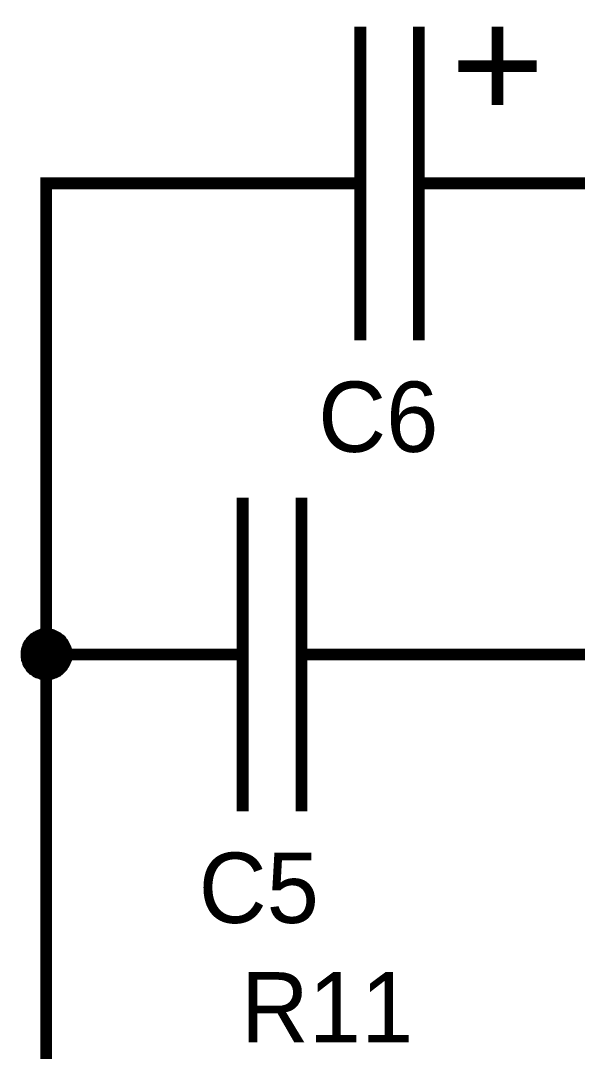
# Model space of a CAD drawing. Header units: inches. Extents: x 0 to 420, y 0 to 297.
# Drawn here: x 194.35 to 208.54, y 169.87 to 196.15 of the extents above; entities that cross this region are included whole.
import ezdxf

# ---------------------------------------------------------------- set-up
doc = ezdxf.new("R2010")
doc.units = ezdxf.units.IN
doc.layers.add('Sheet', color=255, linetype='Continuous')

msp = doc.modelspace()

# ---------------------------------------------------------------- linework, layer by layer
at = {"layer": 'Sheet'}
for points, const_width in [([(203.012, 195.998), (203.012, 188)], 0.3), ([(204.501, 195.998), (204.501, 188)], 0.3), ([(206.506, 193.993), (206.506, 195.998)], 0.3), ([(207.503, 194.99), (205.509, 194.99)], 0.3), ([(198.006, 191.999), (195.005, 191.999), (195.005, 179.99), (195.005, 167.499), (195.005, 153.989), (195.005, 153.989)], 0.3), ([(203.012, 191.999), (198.006, 191.999)], 0.3), ([(204.501, 191.999), (209.507, 191.999)], 0.3), ([(200.011, 183.989), (200.011, 175.991)], 0.3), ([(201.511, 183.989), (201.511, 175.991)], 0.3), ([(194.501, 179.99), (194.501, 180.013), (194.501, 180.046), (194.512, 180.069), (194.512, 180.091), (194.512, 180.113), (194.523, 180.147), (194.534, 180.169), (194.546, 180.192), (194.546, 180.214), (194.557, 180.237), (194.568, 180.259), (194.59, 180.281), (194.602, 180.293), (194.613, 180.315), (194.635, 180.337), (194.646, 180.349), (194.669, 180.371), (194.68, 180.382), (194.702, 180.405), (194.725, 180.416), (194.747, 180.427), (194.758, 180.438), (194.781, 180.449), (194.803, 180.461), (194.826, 180.472), (194.859, 180.483), (194.882, 180.494), (194.904, 180.494), (194.926, 180.494), (194.949, 180.505), (194.982, 180.505), (195.005, 180.505)], 0.3), ([(194.501, 179.99), (194.501, 180.013), (194.501, 180.046), (194.512, 180.069), (194.512, 180.091), (194.512, 180.113), (194.523, 180.147), (194.534, 180.169), (194.546, 180.192), (194.546, 180.214), (194.557, 180.237), (194.568, 180.259), (194.59, 180.281), (194.602, 180.293), (194.613, 180.315), (194.635, 180.337), (194.646, 180.349), (194.669, 180.371), (194.68, 180.382), (194.702, 180.405), (194.725, 180.416), (194.747, 180.427), (194.758, 180.438), (194.781, 180.449), (194.803, 180.461), (194.826, 180.472), (194.859, 180.483), (194.882, 180.494), (194.904, 180.494), (194.926, 180.494), (194.949, 180.505), (194.982, 180.505), (195.005, 180.505)], 0.3), ([(194.501, 179.99), (194.501, 180.013), (194.501, 180.046), (194.512, 180.069), (194.512, 180.091), (194.512, 180.113), (194.523, 180.147), (194.534, 180.169), (194.546, 180.192), (194.546, 180.214), (194.557, 180.237), (194.568, 180.259), (194.59, 180.281), (194.602, 180.293), (194.613, 180.315), (194.635, 180.337), (194.646, 180.349), (194.669, 180.371), (194.68, 180.382), (194.702, 180.405), (194.725, 180.416), (194.747, 180.427), (194.758, 180.438), (194.781, 180.449), (194.803, 180.461), (194.826, 180.472), (194.859, 180.483), (194.882, 180.494), (194.904, 180.494), (194.926, 180.494), (194.949, 180.505), (194.982, 180.505), (195.005, 180.505)], 0.3), ([(194.501, 179.99), (194.501, 180.013), (194.501, 180.046), (194.512, 180.069), (194.512, 180.091), (194.512, 180.113), (194.523, 180.147), (194.534, 180.169), (194.546, 180.192), (194.546, 180.214), (194.557, 180.237), (194.568, 180.259), (194.59, 180.281), (194.602, 180.293), (194.613, 180.315), (194.635, 180.337), (194.646, 180.349), (194.669, 180.371), (194.68, 180.382), (194.702, 180.405), (194.725, 180.416), (194.747, 180.427), (194.758, 180.438), (194.781, 180.449), (194.803, 180.461), (194.826, 180.472), (194.859, 180.483), (194.882, 180.494), (194.904, 180.494), (194.926, 180.494), (194.949, 180.505), (194.982, 180.505), (195.005, 180.505)], 0.3), ([(194.501, 179.99), (194.501, 180.013), (194.501, 180.046), (194.512, 180.069), (194.512, 180.091), (194.512, 180.113), (194.523, 180.147), (194.534, 180.169), (194.546, 180.192), (194.546, 180.214), (194.557, 180.237), (194.568, 180.259), (194.59, 180.281), (194.602, 180.293), (194.613, 180.315), (194.635, 180.337), (194.646, 180.349), (194.669, 180.371), (194.68, 180.382), (194.702, 180.405), (194.725, 180.416), (194.747, 180.427), (194.758, 180.438), (194.781, 180.449), (194.803, 180.461), (194.826, 180.472), (194.859, 180.483), (194.882, 180.494), (194.904, 180.494), (194.926, 180.494), (194.949, 180.505), (194.982, 180.505), (195.005, 180.505)], 0.3), ([(194.501, 179.99), (194.501, 180.013), (194.501, 180.046), (194.512, 180.069), (194.512, 180.091), (194.512, 180.113), (194.523, 180.147), (194.534, 180.169), (194.546, 180.192), (194.546, 180.214), (194.557, 180.237), (194.568, 180.259), (194.59, 180.281), (194.602, 180.293), (194.613, 180.315), (194.635, 180.337), (194.646, 180.349), (194.669, 180.371), (194.68, 180.382), (194.702, 180.405), (194.725, 180.416), (194.747, 180.427), (194.758, 180.438), (194.781, 180.449), (194.803, 180.461), (194.826, 180.472), (194.859, 180.483), (194.882, 180.494), (194.904, 180.494), (194.926, 180.494), (194.949, 180.505), (194.982, 180.505), (195.005, 180.505)], 0.0991), ([(194.501, 179.99), (194.501, 180.013), (194.501, 180.046), (194.512, 180.069), (194.512, 180.091), (194.512, 180.113), (194.523, 180.147), (194.534, 180.169), (194.546, 180.192), (194.546, 180.214), (194.557, 180.237), (194.568, 180.259), (194.59, 180.281), (194.602, 180.293), (194.613, 180.315), (194.635, 180.337), (194.646, 180.349), (194.669, 180.371), (194.68, 180.382), (194.702, 180.405), (194.725, 180.416), (194.747, 180.427), (194.758, 180.438), (194.781, 180.449), (194.803, 180.461), (194.826, 180.472), (194.859, 180.483), (194.882, 180.494), (194.904, 180.494), (194.926, 180.494), (194.949, 180.505), (194.982, 180.505), (195.005, 180.505)], 0.0991), ([(194.501, 179.99), (194.501, 180.013), (194.501, 180.046), (194.512, 180.069), (194.512, 180.091), (194.512, 180.113), (194.523, 180.147), (194.534, 180.169), (194.546, 180.192), (194.546, 180.214), (194.557, 180.237), (194.568, 180.259), (194.59, 180.281), (194.602, 180.293), (194.613, 180.315), (194.635, 180.337), (194.646, 180.349), (194.669, 180.371), (194.68, 180.382), (194.702, 180.405), (194.725, 180.416), (194.747, 180.427), (194.758, 180.438), (194.781, 180.449), (194.803, 180.461), (194.826, 180.472), (194.859, 180.483), (194.882, 180.494), (194.904, 180.494), (194.926, 180.494), (194.949, 180.505), (194.982, 180.505), (195.005, 180.505)], 0.0991), ([(194.501, 179.99), (194.501, 180.013), (194.501, 180.046), (194.512, 180.069), (194.512, 180.091), (194.512, 180.113), (194.523, 180.147), (194.534, 180.169), (194.546, 180.192), (194.546, 180.214), (194.557, 180.237), (194.568, 180.259), (194.59, 180.281), (194.602, 180.293), (194.613, 180.315), (194.635, 180.337), (194.646, 180.349), (194.669, 180.371), (194.68, 180.382), (194.702, 180.405), (194.725, 180.416), (194.747, 180.427), (194.758, 180.438), (194.781, 180.449), (194.803, 180.461), (194.826, 180.472), (194.859, 180.483), (194.882, 180.494), (194.904, 180.494), (194.926, 180.494), (194.949, 180.505), (194.982, 180.505), (195.005, 180.505)], 0.0991), ([(194.501, 179.99), (194.501, 180.013), (194.501, 180.046), (194.512, 180.069), (194.512, 180.091), (194.512, 180.113), (194.523, 180.147), (194.534, 180.169), (194.546, 180.192), (194.546, 180.214), (194.557, 180.237), (194.568, 180.259), (194.59, 180.281), (194.602, 180.293), (194.613, 180.315), (194.635, 180.337), (194.646, 180.349), (194.669, 180.371), (194.68, 180.382), (194.702, 180.405), (194.725, 180.416), (194.747, 180.427), (194.758, 180.438), (194.781, 180.449), (194.803, 180.461), (194.826, 180.472), (194.859, 180.483), (194.882, 180.494), (194.904, 180.494), (194.926, 180.494), (194.949, 180.505), (194.982, 180.505), (195.005, 180.505)], 0.0991), ([(195.005, 180.505), (195.005, 180.505)], 0.3), ([(195.005, 180.505), (195.027, 180.505), (195.061, 180.505), (195.083, 180.494), (195.106, 180.494), (195.128, 180.494), (195.162, 180.483), (195.184, 180.472), (195.206, 180.461), (195.229, 180.449), (195.251, 180.438), (195.274, 180.427), (195.296, 180.416), (195.307, 180.405), (195.33, 180.382), (195.352, 180.371), (195.363, 180.349), (195.386, 180.337), (195.397, 180.315), (195.419, 180.293), (195.43, 180.281), (195.442, 180.259), (195.453, 180.237), (195.464, 180.214), (195.475, 180.192), (195.486, 180.169), (195.498, 180.147), (195.509, 180.113), (195.509, 180.091), (195.509, 180.069), (195.52, 180.046), (195.52, 180.013), (195.52, 179.99)], 0.3), ([(195.005, 180.505), (195.005, 180.505)], 0.3), ([(195.005, 180.505), (195.027, 180.505), (195.061, 180.505), (195.083, 180.494), (195.106, 180.494), (195.128, 180.494), (195.162, 180.483), (195.184, 180.472), (195.206, 180.461), (195.229, 180.449), (195.251, 180.438), (195.274, 180.427), (195.296, 180.416), (195.307, 180.405), (195.33, 180.382), (195.352, 180.371), (195.363, 180.349), (195.386, 180.337), (195.397, 180.315), (195.419, 180.293), (195.43, 180.281), (195.442, 180.259), (195.453, 180.237), (195.464, 180.214), (195.475, 180.192), (195.486, 180.169), (195.498, 180.147), (195.509, 180.113), (195.509, 180.091), (195.509, 180.069), (195.52, 180.046), (195.52, 180.013), (195.52, 179.99)], 0.3), ([(195.005, 180.505), (195.005, 180.505)], 0.3), ([(195.005, 180.505), (195.027, 180.505), (195.061, 180.505), (195.083, 180.494), (195.106, 180.494), (195.128, 180.494), (195.162, 180.483), (195.184, 180.472), (195.206, 180.461), (195.229, 180.449), (195.251, 180.438), (195.274, 180.427), (195.296, 180.416), (195.307, 180.405), (195.33, 180.382), (195.352, 180.371), (195.363, 180.349), (195.386, 180.337), (195.397, 180.315), (195.419, 180.293), (195.43, 180.281), (195.442, 180.259), (195.453, 180.237), (195.464, 180.214), (195.475, 180.192), (195.486, 180.169), (195.498, 180.147), (195.509, 180.113), (195.509, 180.091), (195.509, 180.069), (195.52, 180.046), (195.52, 180.013), (195.52, 179.99)], 0.3), ([(195.005, 180.505), (195.005, 180.505)], 0.3), ([(195.005, 180.505), (195.027, 180.505), (195.061, 180.505), (195.083, 180.494), (195.106, 180.494), (195.128, 180.494), (195.162, 180.483), (195.184, 180.472), (195.206, 180.461), (195.229, 180.449), (195.251, 180.438), (195.274, 180.427), (195.296, 180.416), (195.307, 180.405), (195.33, 180.382), (195.352, 180.371), (195.363, 180.349), (195.386, 180.337), (195.397, 180.315), (195.419, 180.293), (195.43, 180.281), (195.442, 180.259), (195.453, 180.237), (195.464, 180.214), (195.475, 180.192), (195.486, 180.169), (195.498, 180.147), (195.509, 180.113), (195.509, 180.091), (195.509, 180.069), (195.52, 180.046), (195.52, 180.013), (195.52, 179.99)], 0.3), ([(195.005, 180.505), (195.005, 180.505)], 0.3), ([(195.005, 180.505), (195.027, 180.505), (195.061, 180.505), (195.083, 180.494), (195.106, 180.494), (195.128, 180.494), (195.162, 180.483), (195.184, 180.472), (195.206, 180.461), (195.229, 180.449), (195.251, 180.438), (195.274, 180.427), (195.296, 180.416), (195.307, 180.405), (195.33, 180.382), (195.352, 180.371), (195.363, 180.349), (195.386, 180.337), (195.397, 180.315), (195.419, 180.293), (195.43, 180.281), (195.442, 180.259), (195.453, 180.237), (195.464, 180.214), (195.475, 180.192), (195.486, 180.169), (195.498, 180.147), (195.509, 180.113), (195.509, 180.091), (195.509, 180.069), (195.52, 180.046), (195.52, 180.013), (195.52, 179.99)], 0.3), ([(195.005, 180.505), (195.005, 180.505)], 0.0991), ([(195.005, 180.505), (195.027, 180.505), (195.061, 180.505), (195.083, 180.494), (195.106, 180.494), (195.128, 180.494), (195.162, 180.483), (195.184, 180.472), (195.206, 180.461), (195.229, 180.449), (195.251, 180.438), (195.274, 180.427), (195.296, 180.416), (195.307, 180.405), (195.33, 180.382), (195.352, 180.371), (195.363, 180.349), (195.386, 180.337), (195.397, 180.315), (195.419, 180.293), (195.43, 180.281), (195.442, 180.259), (195.453, 180.237), (195.464, 180.214), (195.475, 180.192), (195.486, 180.169), (195.498, 180.147), (195.509, 180.113), (195.509, 180.091), (195.509, 180.069), (195.52, 180.046), (195.52, 180.013), (195.52, 179.99)], 0.0991), ([(195.005, 180.505), (195.005, 180.505)], 0.0991), ([(195.005, 180.505), (195.027, 180.505), (195.061, 180.505), (195.083, 180.494), (195.106, 180.494), (195.128, 180.494), (195.162, 180.483), (195.184, 180.472), (195.206, 180.461), (195.229, 180.449), (195.251, 180.438), (195.274, 180.427), (195.296, 180.416), (195.307, 180.405), (195.33, 180.382), (195.352, 180.371), (195.363, 180.349), (195.386, 180.337), (195.397, 180.315), (195.419, 180.293), (195.43, 180.281), (195.442, 180.259), (195.453, 180.237), (195.464, 180.214), (195.475, 180.192), (195.486, 180.169), (195.498, 180.147), (195.509, 180.113), (195.509, 180.091), (195.509, 180.069), (195.52, 180.046), (195.52, 180.013), (195.52, 179.99)], 0.0991), ([(195.005, 180.505), (195.005, 180.505)], 0.0991), ([(195.005, 180.505), (195.027, 180.505), (195.061, 180.505), (195.083, 180.494), (195.106, 180.494), (195.128, 180.494), (195.162, 180.483), (195.184, 180.472), (195.206, 180.461), (195.229, 180.449), (195.251, 180.438), (195.274, 180.427), (195.296, 180.416), (195.307, 180.405), (195.33, 180.382), (195.352, 180.371), (195.363, 180.349), (195.386, 180.337), (195.397, 180.315), (195.419, 180.293), (195.43, 180.281), (195.442, 180.259), (195.453, 180.237), (195.464, 180.214), (195.475, 180.192), (195.486, 180.169), (195.498, 180.147), (195.509, 180.113), (195.509, 180.091), (195.509, 180.069), (195.52, 180.046), (195.52, 180.013), (195.52, 179.99)], 0.0991), ([(195.005, 180.505), (195.005, 180.505)], 0.0991), ([(195.005, 180.505), (195.027, 180.505), (195.061, 180.505), (195.083, 180.494), (195.106, 180.494), (195.128, 180.494), (195.162, 180.483), (195.184, 180.472), (195.206, 180.461), (195.229, 180.449), (195.251, 180.438), (195.274, 180.427), (195.296, 180.416), (195.307, 180.405), (195.33, 180.382), (195.352, 180.371), (195.363, 180.349), (195.386, 180.337), (195.397, 180.315), (195.419, 180.293), (195.43, 180.281), (195.442, 180.259), (195.453, 180.237), (195.464, 180.214), (195.475, 180.192), (195.486, 180.169), (195.498, 180.147), (195.509, 180.113), (195.509, 180.091), (195.509, 180.069), (195.52, 180.046), (195.52, 180.013), (195.52, 179.99)], 0.0991), ([(195.005, 180.505), (195.005, 180.505)], 0.0991), ([(195.005, 180.505), (195.027, 180.505), (195.061, 180.505), (195.083, 180.494), (195.106, 180.494), (195.128, 180.494), (195.162, 180.483), (195.184, 180.472), (195.206, 180.461), (195.229, 180.449), (195.251, 180.438), (195.274, 180.427), (195.296, 180.416), (195.307, 180.405), (195.33, 180.382), (195.352, 180.371), (195.363, 180.349), (195.386, 180.337), (195.397, 180.315), (195.419, 180.293), (195.43, 180.281), (195.442, 180.259), (195.453, 180.237), (195.464, 180.214), (195.475, 180.192), (195.486, 180.169), (195.498, 180.147), (195.509, 180.113), (195.509, 180.091), (195.509, 180.069), (195.52, 180.046), (195.52, 180.013), (195.52, 179.99)], 0.0991), ([(195.005, 179.486), (194.982, 179.486), (194.949, 179.486), (194.926, 179.497), (194.904, 179.497), (194.882, 179.497), (194.859, 179.508), (194.826, 179.52), (194.803, 179.531), (194.781, 179.531), (194.758, 179.542), (194.747, 179.553), (194.725, 179.576), (194.702, 179.587), (194.68, 179.598), (194.669, 179.62), (194.646, 179.632), (194.635, 179.654), (194.613, 179.665), (194.602, 179.688), (194.59, 179.71), (194.568, 179.732), (194.557, 179.744), (194.546, 179.766), (194.546, 179.789), (194.534, 179.811), (194.523, 179.845), (194.512, 179.867), (194.512, 179.889), (194.512, 179.912), (194.501, 179.934), (194.501, 179.968), (194.501, 179.99)], 0.3), ([(194.501, 179.99), (194.501, 179.99)], 0.3), ([(195.005, 179.486), (194.982, 179.486), (194.949, 179.486), (194.926, 179.497), (194.904, 179.497), (194.882, 179.497), (194.859, 179.508), (194.826, 179.52), (194.803, 179.531), (194.781, 179.531), (194.758, 179.542), (194.747, 179.553), (194.725, 179.576), (194.702, 179.587), (194.68, 179.598), (194.669, 179.62), (194.646, 179.632), (194.635, 179.654), (194.613, 179.665), (194.602, 179.688), (194.59, 179.71), (194.568, 179.732), (194.557, 179.744), (194.546, 179.766), (194.546, 179.789), (194.534, 179.811), (194.523, 179.845), (194.512, 179.867), (194.512, 179.889), (194.512, 179.912), (194.501, 179.934), (194.501, 179.968), (194.501, 179.99)], 0.3), ([(194.501, 179.99), (194.501, 179.99)], 0.3), ([(195.005, 179.486), (194.982, 179.486), (194.949, 179.486), (194.926, 179.497), (194.904, 179.497), (194.882, 179.497), (194.859, 179.508), (194.826, 179.52), (194.803, 179.531), (194.781, 179.531), (194.758, 179.542), (194.747, 179.553), (194.725, 179.576), (194.702, 179.587), (194.68, 179.598), (194.669, 179.62), (194.646, 179.632), (194.635, 179.654), (194.613, 179.665), (194.602, 179.688), (194.59, 179.71), (194.568, 179.732), (194.557, 179.744), (194.546, 179.766), (194.546, 179.789), (194.534, 179.811), (194.523, 179.845), (194.512, 179.867), (194.512, 179.889), (194.512, 179.912), (194.501, 179.934), (194.501, 179.968), (194.501, 179.99)], 0.3), ([(194.501, 179.99), (194.501, 179.99)], 0.3), ([(195.005, 179.486), (194.982, 179.486), (194.949, 179.486), (194.926, 179.497), (194.904, 179.497), (194.882, 179.497), (194.859, 179.508), (194.826, 179.52), (194.803, 179.531), (194.781, 179.531), (194.758, 179.542), (194.747, 179.553), (194.725, 179.576), (194.702, 179.587), (194.68, 179.598), (194.669, 179.62), (194.646, 179.632), (194.635, 179.654), (194.613, 179.665), (194.602, 179.688), (194.59, 179.71), (194.568, 179.732), (194.557, 179.744), (194.546, 179.766), (194.546, 179.789), (194.534, 179.811), (194.523, 179.845), (194.512, 179.867), (194.512, 179.889), (194.512, 179.912), (194.501, 179.934), (194.501, 179.968), (194.501, 179.99)], 0.3), ([(194.501, 179.99), (194.501, 179.99)], 0.3), ([(195.005, 179.486), (194.982, 179.486), (194.949, 179.486), (194.926, 179.497), (194.904, 179.497), (194.882, 179.497), (194.859, 179.508), (194.826, 179.52), (194.803, 179.531), (194.781, 179.531), (194.758, 179.542), (194.747, 179.553), (194.725, 179.576), (194.702, 179.587), (194.68, 179.598), (194.669, 179.62), (194.646, 179.632), (194.635, 179.654), (194.613, 179.665), (194.602, 179.688), (194.59, 179.71), (194.568, 179.732), (194.557, 179.744), (194.546, 179.766), (194.546, 179.789), (194.534, 179.811), (194.523, 179.845), (194.512, 179.867), (194.512, 179.889), (194.512, 179.912), (194.501, 179.934), (194.501, 179.968), (194.501, 179.99)], 0.3), ([(194.501, 179.99), (194.501, 179.99)], 0.3), ([(195.005, 179.486), (194.982, 179.486), (194.949, 179.486), (194.926, 179.497), (194.904, 179.497), (194.882, 179.497), (194.859, 179.508), (194.826, 179.52), (194.803, 179.531), (194.781, 179.531), (194.758, 179.542), (194.747, 179.553), (194.725, 179.576), (194.702, 179.587), (194.68, 179.598), (194.669, 179.62), (194.646, 179.632), (194.635, 179.654), (194.613, 179.665), (194.602, 179.688), (194.59, 179.71), (194.568, 179.732), (194.557, 179.744), (194.546, 179.766), (194.546, 179.789), (194.534, 179.811), (194.523, 179.845), (194.512, 179.867), (194.512, 179.889), (194.512, 179.912), (194.501, 179.934), (194.501, 179.968), (194.501, 179.99)], 0.0991), ([(194.501, 179.99), (194.501, 179.99)], 0.0991), ([(195.005, 179.486), (194.982, 179.486), (194.949, 179.486), (194.926, 179.497), (194.904, 179.497), (194.882, 179.497), (194.859, 179.508), (194.826, 179.52), (194.803, 179.531), (194.781, 179.531), (194.758, 179.542), (194.747, 179.553), (194.725, 179.576), (194.702, 179.587), (194.68, 179.598), (194.669, 179.62), (194.646, 179.632), (194.635, 179.654), (194.613, 179.665), (194.602, 179.688), (194.59, 179.71), (194.568, 179.732), (194.557, 179.744), (194.546, 179.766), (194.546, 179.789), (194.534, 179.811), (194.523, 179.845), (194.512, 179.867), (194.512, 179.889), (194.512, 179.912), (194.501, 179.934), (194.501, 179.968), (194.501, 179.99)], 0.0991), ([(194.501, 179.99), (194.501, 179.99)], 0.0991), ([(195.005, 179.486), (194.982, 179.486), (194.949, 179.486), (194.926, 179.497), (194.904, 179.497), (194.882, 179.497), (194.859, 179.508), (194.826, 179.52), (194.803, 179.531), (194.781, 179.531), (194.758, 179.542), (194.747, 179.553), (194.725, 179.576), (194.702, 179.587), (194.68, 179.598), (194.669, 179.62), (194.646, 179.632), (194.635, 179.654), (194.613, 179.665), (194.602, 179.688), (194.59, 179.71), (194.568, 179.732), (194.557, 179.744), (194.546, 179.766), (194.546, 179.789), (194.534, 179.811), (194.523, 179.845), (194.512, 179.867), (194.512, 179.889), (194.512, 179.912), (194.501, 179.934), (194.501, 179.968), (194.501, 179.99)], 0.0991), ([(194.501, 179.99), (194.501, 179.99)], 0.0991), ([(195.005, 179.486), (194.982, 179.486), (194.949, 179.486), (194.926, 179.497), (194.904, 179.497), (194.882, 179.497), (194.859, 179.508), (194.826, 179.52), (194.803, 179.531), (194.781, 179.531), (194.758, 179.542), (194.747, 179.553), (194.725, 179.576), (194.702, 179.587), (194.68, 179.598), (194.669, 179.62), (194.646, 179.632), (194.635, 179.654), (194.613, 179.665), (194.602, 179.688), (194.59, 179.71), (194.568, 179.732), (194.557, 179.744), (194.546, 179.766), (194.546, 179.789), (194.534, 179.811), (194.523, 179.845), (194.512, 179.867), (194.512, 179.889), (194.512, 179.912), (194.501, 179.934), (194.501, 179.968), (194.501, 179.99)], 0.0991), ([(194.501, 179.99), (194.501, 179.99)], 0.0991), ([(195.005, 179.486), (194.982, 179.486), (194.949, 179.486), (194.926, 179.497), (194.904, 179.497), (194.882, 179.497), (194.859, 179.508), (194.826, 179.52), (194.803, 179.531), (194.781, 179.531), (194.758, 179.542), (194.747, 179.553), (194.725, 179.576), (194.702, 179.587), (194.68, 179.598), (194.669, 179.62), (194.646, 179.632), (194.635, 179.654), (194.613, 179.665), (194.602, 179.688), (194.59, 179.71), (194.568, 179.732), (194.557, 179.744), (194.546, 179.766), (194.546, 179.789), (194.534, 179.811), (194.523, 179.845), (194.512, 179.867), (194.512, 179.889), (194.512, 179.912), (194.501, 179.934), (194.501, 179.968), (194.501, 179.99)], 0.0991), ([(194.501, 179.99), (194.501, 179.99)], 0.0991), ([(195.52, 179.99), (195.52, 179.968), (195.52, 179.934), (195.509, 179.912), (195.509, 179.889), (195.509, 179.867), (195.498, 179.845), (195.486, 179.811), (195.475, 179.789), (195.464, 179.766), (195.453, 179.744), (195.442, 179.732), (195.43, 179.71), (195.419, 179.688), (195.397, 179.665), (195.386, 179.654), (195.363, 179.632), (195.352, 179.62), (195.33, 179.598), (195.307, 179.587), (195.296, 179.576), (195.274, 179.553), (195.251, 179.542), (195.229, 179.531), (195.206, 179.531), (195.184, 179.52), (195.162, 179.508), (195.128, 179.497), (195.106, 179.497), (195.083, 179.497), (195.061, 179.486), (195.027, 179.486), (195.005, 179.486)], 0.3), ([(200.011, 179.99), (195.005, 179.99)], 0.3), ([(195.52, 179.99), (195.52, 179.968), (195.52, 179.934), (195.509, 179.912), (195.509, 179.889), (195.509, 179.867), (195.498, 179.845), (195.486, 179.811), (195.475, 179.789), (195.464, 179.766), (195.453, 179.744), (195.442, 179.732), (195.43, 179.71), (195.419, 179.688), (195.397, 179.665), (195.386, 179.654), (195.363, 179.632), (195.352, 179.62), (195.33, 179.598), (195.307, 179.587), (195.296, 179.576), (195.274, 179.553), (195.251, 179.542), (195.229, 179.531), (195.206, 179.531), (195.184, 179.52), (195.162, 179.508), (195.128, 179.497), (195.106, 179.497), (195.083, 179.497), (195.061, 179.486), (195.027, 179.486), (195.005, 179.486)], 0.3), ([(195.52, 179.99), (195.52, 179.968), (195.52, 179.934), (195.509, 179.912), (195.509, 179.889), (195.509, 179.867), (195.498, 179.845), (195.486, 179.811), (195.475, 179.789), (195.464, 179.766), (195.453, 179.744), (195.442, 179.732), (195.43, 179.71), (195.419, 179.688), (195.397, 179.665), (195.386, 179.654), (195.363, 179.632), (195.352, 179.62), (195.33, 179.598), (195.307, 179.587), (195.296, 179.576), (195.274, 179.553), (195.251, 179.542), (195.229, 179.531), (195.206, 179.531), (195.184, 179.52), (195.162, 179.508), (195.128, 179.497), (195.106, 179.497), (195.083, 179.497), (195.061, 179.486), (195.027, 179.486), (195.005, 179.486)], 0.3), ([(195.52, 179.99), (195.52, 179.968), (195.52, 179.934), (195.509, 179.912), (195.509, 179.889), (195.509, 179.867), (195.498, 179.845), (195.486, 179.811), (195.475, 179.789), (195.464, 179.766), (195.453, 179.744), (195.442, 179.732), (195.43, 179.71), (195.419, 179.688), (195.397, 179.665), (195.386, 179.654), (195.363, 179.632), (195.352, 179.62), (195.33, 179.598), (195.307, 179.587), (195.296, 179.576), (195.274, 179.553), (195.251, 179.542), (195.229, 179.531), (195.206, 179.531), (195.184, 179.52), (195.162, 179.508), (195.128, 179.497), (195.106, 179.497), (195.083, 179.497), (195.061, 179.486), (195.027, 179.486), (195.005, 179.486)], 0.3), ([(195.52, 179.99), (195.52, 179.968), (195.52, 179.934), (195.509, 179.912), (195.509, 179.889), (195.509, 179.867), (195.498, 179.845), (195.486, 179.811), (195.475, 179.789), (195.464, 179.766), (195.453, 179.744), (195.442, 179.732), (195.43, 179.71), (195.419, 179.688), (195.397, 179.665), (195.386, 179.654), (195.363, 179.632), (195.352, 179.62), (195.33, 179.598), (195.307, 179.587), (195.296, 179.576), (195.274, 179.553), (195.251, 179.542), (195.229, 179.531), (195.206, 179.531), (195.184, 179.52), (195.162, 179.508), (195.128, 179.497), (195.106, 179.497), (195.083, 179.497), (195.061, 179.486), (195.027, 179.486), (195.005, 179.486)], 0.3), ([(195.52, 179.99), (195.52, 179.968), (195.52, 179.934), (195.509, 179.912), (195.509, 179.889), (195.509, 179.867), (195.498, 179.845), (195.486, 179.811), (195.475, 179.789), (195.464, 179.766), (195.453, 179.744), (195.442, 179.732), (195.43, 179.71), (195.419, 179.688), (195.397, 179.665), (195.386, 179.654), (195.363, 179.632), (195.352, 179.62), (195.33, 179.598), (195.307, 179.587), (195.296, 179.576), (195.274, 179.553), (195.251, 179.542), (195.229, 179.531), (195.206, 179.531), (195.184, 179.52), (195.162, 179.508), (195.128, 179.497), (195.106, 179.497), (195.083, 179.497), (195.061, 179.486), (195.027, 179.486), (195.005, 179.486)], 0.0991), ([(195.52, 179.99), (195.52, 179.968), (195.52, 179.934), (195.509, 179.912), (195.509, 179.889), (195.509, 179.867), (195.498, 179.845), (195.486, 179.811), (195.475, 179.789), (195.464, 179.766), (195.453, 179.744), (195.442, 179.732), (195.43, 179.71), (195.419, 179.688), (195.397, 179.665), (195.386, 179.654), (195.363, 179.632), (195.352, 179.62), (195.33, 179.598), (195.307, 179.587), (195.296, 179.576), (195.274, 179.553), (195.251, 179.542), (195.229, 179.531), (195.206, 179.531), (195.184, 179.52), (195.162, 179.508), (195.128, 179.497), (195.106, 179.497), (195.083, 179.497), (195.061, 179.486), (195.027, 179.486), (195.005, 179.486)], 0.0991), ([(195.52, 179.99), (195.52, 179.968), (195.52, 179.934), (195.509, 179.912), (195.509, 179.889), (195.509, 179.867), (195.498, 179.845), (195.486, 179.811), (195.475, 179.789), (195.464, 179.766), (195.453, 179.744), (195.442, 179.732), (195.43, 179.71), (195.419, 179.688), (195.397, 179.665), (195.386, 179.654), (195.363, 179.632), (195.352, 179.62), (195.33, 179.598), (195.307, 179.587), (195.296, 179.576), (195.274, 179.553), (195.251, 179.542), (195.229, 179.531), (195.206, 179.531), (195.184, 179.52), (195.162, 179.508), (195.128, 179.497), (195.106, 179.497), (195.083, 179.497), (195.061, 179.486), (195.027, 179.486), (195.005, 179.486)], 0.0991), ([(195.52, 179.99), (195.52, 179.968), (195.52, 179.934), (195.509, 179.912), (195.509, 179.889), (195.509, 179.867), (195.498, 179.845), (195.486, 179.811), (195.475, 179.789), (195.464, 179.766), (195.453, 179.744), (195.442, 179.732), (195.43, 179.71), (195.419, 179.688), (195.397, 179.665), (195.386, 179.654), (195.363, 179.632), (195.352, 179.62), (195.33, 179.598), (195.307, 179.587), (195.296, 179.576), (195.274, 179.553), (195.251, 179.542), (195.229, 179.531), (195.206, 179.531), (195.184, 179.52), (195.162, 179.508), (195.128, 179.497), (195.106, 179.497), (195.083, 179.497), (195.061, 179.486), (195.027, 179.486), (195.005, 179.486)], 0.0991), ([(195.52, 179.99), (195.52, 179.968), (195.52, 179.934), (195.509, 179.912), (195.509, 179.889), (195.509, 179.867), (195.498, 179.845), (195.486, 179.811), (195.475, 179.789), (195.464, 179.766), (195.453, 179.744), (195.442, 179.732), (195.43, 179.71), (195.419, 179.688), (195.397, 179.665), (195.386, 179.654), (195.363, 179.632), (195.352, 179.62), (195.33, 179.598), (195.307, 179.587), (195.296, 179.576), (195.274, 179.553), (195.251, 179.542), (195.229, 179.531), (195.206, 179.531), (195.184, 179.52), (195.162, 179.508), (195.128, 179.497), (195.106, 179.497), (195.083, 179.497), (195.061, 179.486), (195.027, 179.486), (195.005, 179.486)], 0.0991), ([(195.52, 179.99), (195.52, 179.99), (195.52, 179.99), (195.52, 179.99), (195.52, 179.99), (195.52, 179.99), (195.52, 179.99), (195.52, 179.99), (195.52, 179.99), (195.52, 179.99), (195.52, 179.99), (195.52, 179.99), (195.52, 179.99), (195.52, 179.99), (195.52, 179.99), (195.52, 179.99), (195.52, 179.99), (195.52, 179.99), (195.52, 179.99), (195.52, 179.99), (195.52, 179.99), (195.52, 179.99), (195.52, 179.99), (195.52, 179.99), (195.52, 179.99), (195.52, 179.99), (195.52, 179.99), (195.52, 179.99), (195.52, 179.99), (195.52, 179.99), (195.52, 179.99), (195.52, 179.99), (195.52, 179.99)], 0.3), ([(195.52, 179.99), (195.52, 179.99)], 0.3), ([(195.52, 179.99), (195.52, 179.99), (195.52, 179.99), (195.52, 179.99), (195.52, 179.99), (195.52, 179.99), (195.52, 179.99), (195.52, 179.99), (195.52, 179.99), (195.52, 179.99), (195.52, 179.99), (195.52, 179.99), (195.52, 179.99), (195.52, 179.99), (195.52, 179.99), (195.52, 179.99), (195.52, 179.99), (195.52, 179.99), (195.52, 179.99), (195.52, 179.99), (195.52, 179.99), (195.52, 179.99), (195.52, 179.99), (195.52, 179.99), (195.52, 179.99), (195.52, 179.99), (195.52, 179.99), (195.52, 179.99), (195.52, 179.99), (195.52, 179.99), (195.52, 179.99), (195.52, 179.99), (195.52, 179.99)], 0.3), ([(195.52, 179.99), (195.52, 179.99)], 0.3), ([(195.52, 179.99), (195.52, 179.99), (195.52, 179.99), (195.52, 179.99), (195.52, 179.99), (195.52, 179.99), (195.52, 179.99), (195.52, 179.99), (195.52, 179.99), (195.52, 179.99), (195.52, 179.99), (195.52, 179.99), (195.52, 179.99), (195.52, 179.99), (195.52, 179.99), (195.52, 179.99), (195.52, 179.99), (195.52, 179.99), (195.52, 179.99), (195.52, 179.99), (195.52, 179.99), (195.52, 179.99), (195.52, 179.99), (195.52, 179.99), (195.52, 179.99), (195.52, 179.99), (195.52, 179.99), (195.52, 179.99), (195.52, 179.99), (195.52, 179.99), (195.52, 179.99), (195.52, 179.99), (195.52, 179.99)], 0.3), ([(195.52, 179.99), (195.52, 179.99)], 0.3), ([(195.52, 179.99), (195.52, 179.99), (195.52, 179.99), (195.52, 179.99), (195.52, 179.99), (195.52, 179.99), (195.52, 179.99), (195.52, 179.99), (195.52, 179.99), (195.52, 179.99), (195.52, 179.99), (195.52, 179.99), (195.52, 179.99), (195.52, 179.99), (195.52, 179.99), (195.52, 179.99), (195.52, 179.99), (195.52, 179.99), (195.52, 179.99), (195.52, 179.99), (195.52, 179.99), (195.52, 179.99), (195.52, 179.99), (195.52, 179.99), (195.52, 179.99), (195.52, 179.99), (195.52, 179.99), (195.52, 179.99), (195.52, 179.99), (195.52, 179.99), (195.52, 179.99), (195.52, 179.99), (195.52, 179.99)], 0.3), ([(195.52, 179.99), (195.52, 179.99)], 0.3), ([(195.52, 179.99), (195.52, 179.99), (195.52, 179.99), (195.52, 179.99), (195.52, 179.99), (195.52, 179.99), (195.52, 179.99), (195.52, 179.99), (195.52, 179.99), (195.52, 179.99), (195.52, 179.99), (195.52, 179.99), (195.52, 179.99), (195.52, 179.99), (195.52, 179.99), (195.52, 179.99), (195.52, 179.99), (195.52, 179.99), (195.52, 179.99), (195.52, 179.99), (195.52, 179.99), (195.52, 179.99), (195.52, 179.99), (195.52, 179.99), (195.52, 179.99), (195.52, 179.99), (195.52, 179.99), (195.52, 179.99), (195.52, 179.99), (195.52, 179.99), (195.52, 179.99), (195.52, 179.99), (195.52, 179.99)], 0.3), ([(195.52, 179.99), (195.52, 179.99)], 0.3), ([(195.52, 179.99), (195.52, 179.99), (195.52, 179.99), (195.52, 179.99), (195.52, 179.99), (195.52, 179.99), (195.52, 179.99), (195.52, 179.99), (195.52, 179.99), (195.52, 179.99), (195.52, 179.99), (195.52, 179.99), (195.52, 179.99), (195.52, 179.99), (195.52, 179.99), (195.52, 179.99), (195.52, 179.99), (195.52, 179.99), (195.52, 179.99), (195.52, 179.99), (195.52, 179.99), (195.52, 179.99), (195.52, 179.99), (195.52, 179.99), (195.52, 179.99), (195.52, 179.99), (195.52, 179.99), (195.52, 179.99), (195.52, 179.99), (195.52, 179.99), (195.52, 179.99), (195.52, 179.99), (195.52, 179.99)], 0.0991), ([(195.52, 179.99), (195.52, 179.99)], 0.0991), ([(195.52, 179.99), (195.52, 179.99), (195.52, 179.99), (195.52, 179.99), (195.52, 179.99), (195.52, 179.99), (195.52, 179.99), (195.52, 179.99), (195.52, 179.99), (195.52, 179.99), (195.52, 179.99), (195.52, 179.99), (195.52, 179.99), (195.52, 179.99), (195.52, 179.99), (195.52, 179.99), (195.52, 179.99), (195.52, 179.99), (195.52, 179.99), (195.52, 179.99), (195.52, 179.99), (195.52, 179.99), (195.52, 179.99), (195.52, 179.99), (195.52, 179.99), (195.52, 179.99), (195.52, 179.99), (195.52, 179.99), (195.52, 179.99), (195.52, 179.99), (195.52, 179.99), (195.52, 179.99), (195.52, 179.99)], 0.0991), ([(195.52, 179.99), (195.52, 179.99)], 0.0991), ([(195.52, 179.99), (195.52, 179.99), (195.52, 179.99), (195.52, 179.99), (195.52, 179.99), (195.52, 179.99), (195.52, 179.99), (195.52, 179.99), (195.52, 179.99), (195.52, 179.99), (195.52, 179.99), (195.52, 179.99), (195.52, 179.99), (195.52, 179.99), (195.52, 179.99), (195.52, 179.99), (195.52, 179.99), (195.52, 179.99), (195.52, 179.99), (195.52, 179.99), (195.52, 179.99), (195.52, 179.99), (195.52, 179.99), (195.52, 179.99), (195.52, 179.99), (195.52, 179.99), (195.52, 179.99), (195.52, 179.99), (195.52, 179.99), (195.52, 179.99), (195.52, 179.99), (195.52, 179.99), (195.52, 179.99)], 0.0991), ([(195.52, 179.99), (195.52, 179.99)], 0.0991), ([(195.52, 179.99), (195.52, 179.99), (195.52, 179.99), (195.52, 179.99), (195.52, 179.99), (195.52, 179.99), (195.52, 179.99), (195.52, 179.99), (195.52, 179.99), (195.52, 179.99), (195.52, 179.99), (195.52, 179.99), (195.52, 179.99), (195.52, 179.99), (195.52, 179.99), (195.52, 179.99), (195.52, 179.99), (195.52, 179.99), (195.52, 179.99), (195.52, 179.99), (195.52, 179.99), (195.52, 179.99), (195.52, 179.99), (195.52, 179.99), (195.52, 179.99), (195.52, 179.99), (195.52, 179.99), (195.52, 179.99), (195.52, 179.99), (195.52, 179.99), (195.52, 179.99), (195.52, 179.99), (195.52, 179.99)], 0.0991), ([(195.52, 179.99), (195.52, 179.99)], 0.0991), ([(195.52, 179.99), (195.52, 179.99), (195.52, 179.99), (195.52, 179.99), (195.52, 179.99), (195.52, 179.99), (195.52, 179.99), (195.52, 179.99), (195.52, 179.99), (195.52, 179.99), (195.52, 179.99), (195.52, 179.99), (195.52, 179.99), (195.52, 179.99), (195.52, 179.99), (195.52, 179.99), (195.52, 179.99), (195.52, 179.99), (195.52, 179.99), (195.52, 179.99), (195.52, 179.99), (195.52, 179.99), (195.52, 179.99), (195.52, 179.99), (195.52, 179.99), (195.52, 179.99), (195.52, 179.99), (195.52, 179.99), (195.52, 179.99), (195.52, 179.99), (195.52, 179.99), (195.52, 179.99), (195.52, 179.99)], 0.0991), ([(195.52, 179.99), (195.52, 179.99)], 0.0991), ([(201.511, 179.99), (206.506, 179.99)], 0.3), ([(206.506, 179.99), (223.506, 179.99)], 0.3)]:
    msp.add_lwpolyline(points, dxfattribs=dict(at, const_width=const_width))
at = {"layer": 'Sheet', "const_width": 0.508}
msp.add_lwpolyline([(194.746, 180, 1), (195.254, 180, 1)], format="xyb", close=True, dxfattribs=at)

# ---------------------------------------------------------------- texts
at = {"layer": 'Sheet'}
for s, p in [('C6', (201.937, 185.154)), ('C5', (198.891, 173.145)), ('R11', (199.966, 170.098))]:
    msp.add_text(s, height=1.7924, dxfattribs=at).set_placement(p)

doc.saveas('drawing.dxf')
